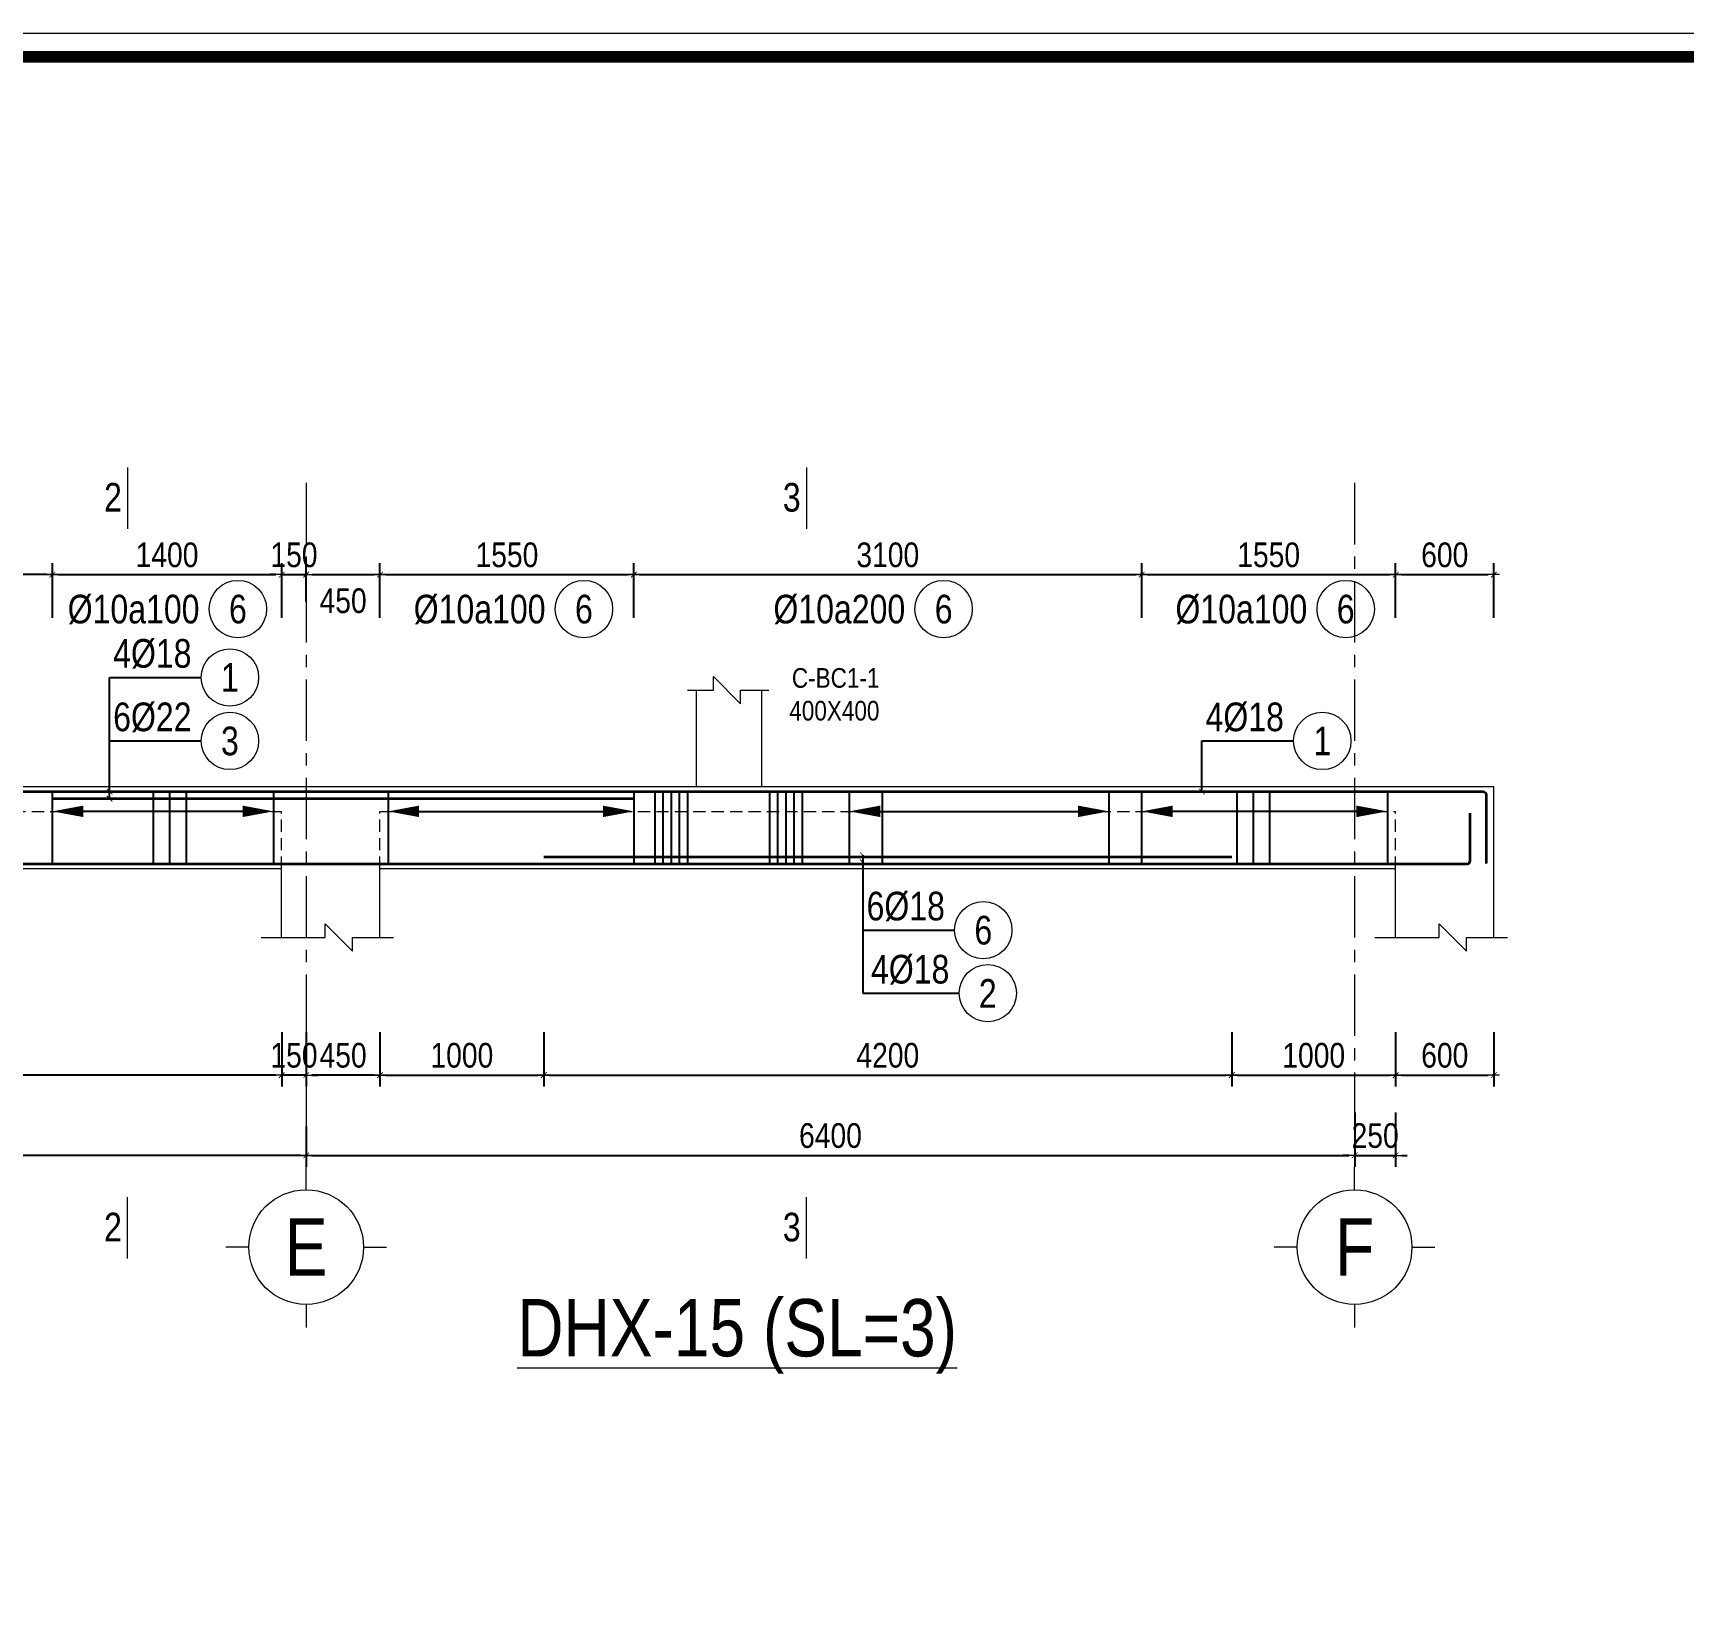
# Model space of a CAD drawing. Header units: millimetres. Extents: x 397144 to 10081729, y 99180 to 1327802.
# Drawn here: x 5035590 to 5045668, y 711888 to 721490 of the extents above; entities that cross this region are included whole.
import ezdxf
from ezdxf.enums import TextEntityAlignment as Align

# ---------------------------------------------------------------- set-up
doc = ezdxf.new("R2010")
doc.units = ezdxf.units.MM
doc.header["$PDSIZE"] = -10
doc.linetypes.add('CENTER', pattern=[2, 1.25, -0.25, 0.25, -0.25])
doc.linetypes.add('HIDDEN', pattern=[0.375, 0.25, -0.125])
doc.layers.get('0').update_dxf_attribs({"linetype": 'CONTINUOUS'})
doc.layers.get('Defpoints').update_dxf_attribs({"color": 12, "linetype": 'CONTINUOUS'})
doc.layers.add('CHUTO', color=7, linetype='CONTINUOUS')
for name, color, linetype, lineweight in [('kata_dim', 8, 'CONTINUOUS', 13), ('kata_grid', 8, 'CENTER', 13), ('kata_net khuat', 9, 'HIDDEN', 5), ('kata_net manh', 8, 'CONTINUOUS', 5), ('kata_net thay', 4, 'CONTINUOUS', 20), ('kata_text', 7, 'CONTINUOUS', 20), ('kata_thep chu', 1, 'CONTINUOUS', 35), ('kata_thep dai', 220, 'CONTINUOUS', 25)]:
    doc.layers.add(name, color=color, linetype=linetype, lineweight=lineweight)
doc.styles.add('kata_text', font='arial.ttf', dxfattribs={"width": 0.8})
doc.styles.add('Star-HelCon', font='VHELVCN_0.TTF')
doc.styles.add('TTP-HelCon', font='VHELVCN_0.TTF')
doc.dimstyles.new('kata_dim_70', dxfattribs={"dimscale": 70, "dimtxt": 2.15, "dimasz": 0.5, "dimexe": 1, "dimexo": 2, "dimtad": 1, "dimdec": 0, "dimrnd": 5, "dimzin": 0, "dimdsep": 46, "dimtxsty": 'Star-HelCon', "dimblk": 'kata_block_ArchTick', "dimcen": 0.09, "dimdle": 1.2, "dimclrd": 8, "dimclre": 8, "dimclrt": 3, "dimadec": 0, "dimazin": 0, "dimtfac": 1, "dimtdec": 0, "dimtix": 1, "dimtmove": 2, "dimatfit": 3, "dimfxl": 3.75, "dimfxlon": 1, "dimtolj": 1, "dimtzin": 0, "dimarcsym": 0})
doc.dimstyles.new('kata_rai_thep', dxfattribs={"dimtxt": 2, "dimasz": 1, "dimexe": 0, "dimexo": 0, "dimtad": 1, "dimdec": 0, "dimzin": 12, "dimdsep": 46, "dimtxsty": 'kata_text', "dimblk": 'kata_block_RUNTIC', "dimcen": 0, "dimse1": 1, "dimse2": 1, "dimclrd": 6, "dimclre": 6, "dimclrt": 7, "dimadec": 0, "dimazin": 3, "dimtfac": 1, "dimtdec": 0, "dimtmove": 2, "dimatfit": 3, "dimldrblk": 'kata_block_LEADERTIC', "dimfxl": 1, "dimtolj": 1, "dimtzin": 0, "dimlwd": -1, "dimlwe": -1, "dimarcsym": 0})

# ---------------------------------------------------------------- blocks, each defined once
blk = doc.blocks.new('kata_block_TD')
at = {"color": 6, "linetype": 'ByBlock', "lineweight": -2, "style": 'kata_text', "width": 0.8}
blk.add_attdef('SECTDET2', text='', height=5, dxfattribs=at).set_placement((0, 7.97), align=Align.CENTER)
at = {"color": 0, "linetype": 'ByBlock', "lineweight": -2, "style": 'kata_text', "width": 0.8}
blk.add_attdef('SECTDET1', text='', height=5, dxfattribs=at).set_placement((0, 1.47), align=Align.CENTER)
at = {"color": 3, "lineweight": 25, "style": 'kata_text', "width": 0.8}
blk.add_attdef('SSCALE', text='', height=2.5, dxfattribs=at).set_placement((0, -4), align=Align.CENTER)
blk = doc.blocks.new('kata_block_GRID')
for p, q in [((0, 5), (0, 7)), ((-5, 0), (-7, 0)), ((5, 0), (7, 0)), ((0, -5), (0, -7))]:
    blk.add_line(p, q)
blk.add_circle((0, 0), 5)
at = {"color": 7, "style": 'kata_text', "width": 0.8}
blk.add_attdef('GRID', text='', height=5, dxfattribs=at).set_placement((0, 0), align=Align.MIDDLE)
blk = doc.blocks.new('kata_block_ArchTick')
at = {"color": 8}
blk.add_line((1, 0), (-1, 0), dxfattribs=at)
at = {"color": 8, "const_width": 0.15}
blk.add_lwpolyline([(-0.5, -0.5), (0.5, 0.5)], dxfattribs=at)
blk = doc.blocks.new('*D261')
at = {"layer": 'Defpoints', "color": 0, "transparency": 16777216}
for p in [(5043658, 716389), (5037258, 714955), (5043658, 714639)]:
    blk.add_point(p, dxfattribs=at)
at = {"layer": 'kata_dim', "color": 8, "lineweight": -2, "transparency": 16777216}
for p, q in [((5043658, 714901), (5043658, 714569)), ((5037258, 714815), (5037258, 714569)), ((5037293, 714639), (5043623, 714639))]:
    blk.add_line(p, q, dxfattribs=at)
at = {"layer": 'kata_dim', "color": 8, "lineweight": -2, "transparency": 16777216, "xscale": 35, "yscale": 35, "zscale": 35, "rotation": 180}
blk.add_blockref('kata_block_ArchTick', (5037258, 714639), dxfattribs=at)
at = {"layer": 'kata_dim', "color": 8, "lineweight": -2, "transparency": 16777216, "xscale": 35, "yscale": 35, "zscale": 35}
blk.add_blockref('kata_block_ArchTick', (5043658, 714639), dxfattribs=at)
at = {"layer": 'kata_dim', "color": 3, "transparency": 16777216, "insert": (5040458, 714759), "char_height": 150.5, "attachment_point": 5, "style": 'Star-HelCon'}
blk.add_mtext('\\A1;6400', dxfattribs=at)
blk = doc.blocks.new('*D262')
at = {"layer": 'Defpoints', "color": 0, "ltscale": 0.8, "transparency": 16777216}
for p in [(5031453, 715969), (5037258, 714955), (5031453, 714639)]:
    blk.add_point(p, dxfattribs=at)
at = {"layer": 'kata_dim', "color": 8, "lineweight": -2, "ltscale": 0.8, "transparency": 16777216}
for p, q in [((5031453, 714901), (5031453, 714569)), ((5037258, 714815), (5037258, 714569)), ((5037223, 714639), (5031488, 714639))]:
    blk.add_line(p, q, dxfattribs=at)
at = {"layer": 'kata_dim', "color": 8, "lineweight": -2, "ltscale": 0.8, "transparency": 16777216, "xscale": 35, "yscale": 35, "zscale": 35, "rotation": 180}
blk.add_blockref('kata_block_ArchTick', (5031453, 714639), dxfattribs=at)
at = {"layer": 'kata_dim', "color": 8, "lineweight": -2, "ltscale": 0.8, "transparency": 16777216, "xscale": 35, "yscale": 35, "zscale": 35}
blk.add_blockref('kata_block_ArchTick', (5037258, 714639), dxfattribs=at)
at = {"layer": 'kata_dim', "color": 3, "ltscale": 0.8, "transparency": 16777216, "insert": (5034355, 714759), "char_height": 150.5, "attachment_point": 5, "style": 'Star-HelCon'}
blk.add_mtext('\\A1;5805', dxfattribs=at)
blk = doc.blocks.new('*D263')
at = {"layer": 'Defpoints', "color": 0, "transparency": 16777216}
for p in [(5043908, 715969), (5042908, 715707), (5043908, 715129)]:
    blk.add_point(p, dxfattribs=at)
at = {"layer": 'kata_dim', "color": 8, "lineweight": -2, "transparency": 16777216}
for p, q in [((5042908, 715391), (5042908, 715059)), ((5043908, 715391), (5043908, 715059)), ((5042943, 715129), (5043873, 715129))]:
    blk.add_line(p, q, dxfattribs=at)
at = {"layer": 'kata_dim', "color": 8, "lineweight": -2, "transparency": 16777216, "xscale": 35, "yscale": 35, "zscale": 35, "rotation": 180}
blk.add_blockref('kata_block_ArchTick', (5042908, 715129), dxfattribs=at)
at = {"layer": 'kata_dim', "color": 8, "lineweight": -2, "transparency": 16777216, "xscale": 35, "yscale": 35, "zscale": 35}
blk.add_blockref('kata_block_ArchTick', (5043908, 715129), dxfattribs=at)
at = {"layer": 'kata_dim', "color": 3, "transparency": 16777216, "insert": (5043408, 715249), "char_height": 150.5, "attachment_point": 5, "style": 'Star-HelCon'}
blk.add_mtext('\\A1;1000', dxfattribs=at)
blk = doc.blocks.new('*D265')
at = {"layer": 'Defpoints', "color": 0, "transparency": 16777216}
for p in [(5037108, 718184), (5037108, 716889), (5035708, 716389)]:
    blk.add_point(p, dxfattribs=at)
at = {"layer": 'kata_dim', "color": 8, "lineweight": -2, "transparency": 16777216}
for p, q in [((5035708, 717921), (5035708, 718254)), ((5035743, 718184), (5037073, 718184)), ((5037108, 717921), (5037108, 718254))]:
    blk.add_line(p, q, dxfattribs=at)
at = {"layer": 'kata_dim', "color": 8, "lineweight": -2, "transparency": 16777216, "xscale": 35, "yscale": 35, "zscale": 35, "rotation": 180}
blk.add_blockref('kata_block_ArchTick', (5035708, 718184), dxfattribs=at)
at = {"layer": 'kata_dim', "color": 8, "lineweight": -2, "transparency": 16777216, "xscale": 35, "yscale": 35, "zscale": 35}
blk.add_blockref('kata_block_ArchTick', (5037108, 718184), dxfattribs=at)
at = {"layer": 'kata_dim', "color": 3, "transparency": 16777216, "insert": (5036408, 718304), "char_height": 150.5, "attachment_point": 5, "style": 'Star-HelCon'}
blk.add_mtext('\\A1;1400', dxfattribs=at)
blk = doc.blocks.new('*U14')
blk.add_circle((2.5, 0), 2.5)
at = {"layer": 'kata_text', "color": 3, "style": 'kata_text', "width": 0.8}
blk.add_attdef('DKKC2', text='', height=2.5, dxfattribs=at).set_placement((-0.85, -1.25), align=Align.RIGHT)
at = {"layer": 'kata_text', "color": 7, "style": 'kata_text', "width": 0.8}
blk.add_attdef('SH3', text='', height=2.5, dxfattribs=at).set_placement((2.5, 0), align=Align.MIDDLE)
blk = doc.blocks.new('*D266')
at = {"layer": 'Defpoints', "color": 0, "ltscale": 0.8, "transparency": 16777216}
for p in [(5037258, 718184), (5037258, 717880), (5037108, 716889)]:
    blk.add_point(p, dxfattribs=at)
at = {"layer": 'kata_dim', "color": 8, "lineweight": -2, "ltscale": 0.8, "transparency": 16777216}
for p, q in [((5037073, 718184), (5037038, 718184)), ((5037108, 717921), (5037108, 718254)), ((5037108, 718184), (5037258, 718184)), ((5037258, 718020), (5037258, 718254)), ((5037293, 718184), (5037328, 718184))]:
    blk.add_line(p, q, dxfattribs=at)
at = {"layer": 'kata_dim', "color": 8, "lineweight": -2, "ltscale": 0.8, "transparency": 16777216, "xscale": 35, "yscale": 35, "zscale": 35}
blk.add_blockref('kata_block_ArchTick', (5037108, 718184), dxfattribs=at)
at = {"layer": 'kata_dim', "color": 8, "lineweight": -2, "ltscale": 0.8, "transparency": 16777216, "xscale": 35, "yscale": 35, "zscale": 35, "rotation": 180}
blk.add_blockref('kata_block_ArchTick', (5037258, 718184), dxfattribs=at)
at = {"layer": 'kata_dim', "color": 3, "ltscale": 0.8, "transparency": 16777216, "insert": (5037183, 718304), "char_height": 150.5, "attachment_point": 5, "style": 'Star-HelCon'}
blk.add_mtext('\\A1;150', dxfattribs=at)
blk = doc.blocks.new('*D267')
at = {"layer": 'Defpoints', "color": 0, "ltscale": 0.8, "transparency": 16777216}
for p in [(5037708, 718184), (5037258, 717880), (5037708, 716389)]:
    blk.add_point(p, dxfattribs=at)
at = {"layer": 'kata_dim', "color": 8, "lineweight": -2, "ltscale": 0.8, "transparency": 16777216}
for p, q in [((5037258, 718020), (5037258, 718254)), ((5037293, 718184), (5037673, 718184)), ((5037708, 717921), (5037708, 718254))]:
    blk.add_line(p, q, dxfattribs=at)
at = {"layer": 'kata_dim', "color": 8, "lineweight": -2, "ltscale": 0.8, "transparency": 16777216, "xscale": 35, "yscale": 35, "zscale": 35, "rotation": 180}
blk.add_blockref('kata_block_ArchTick', (5037258, 718184), dxfattribs=at)
at = {"layer": 'kata_dim', "color": 8, "lineweight": -2, "ltscale": 0.8, "transparency": 16777216, "xscale": 35, "yscale": 35, "zscale": 35}
blk.add_blockref('kata_block_ArchTick', (5037708, 718184), dxfattribs=at)
at = {"layer": 'kata_dim', "color": 3, "ltscale": 0.8, "transparency": 16777216, "insert": (5037483, 718024), "char_height": 150.5, "attachment_point": 5, "style": 'Star-HelCon'}
blk.add_mtext('\\A1;450', dxfattribs=at)
blk = doc.blocks.new('*D268')
at = {"layer": 'Defpoints', "color": 0, "ltscale": 0.8, "transparency": 16777216}
for p in [(5044508, 718184), (5044508, 716889), (5043908, 716389)]:
    blk.add_point(p, dxfattribs=at)
at = {"layer": 'kata_dim', "color": 8, "lineweight": -2, "ltscale": 0.8, "transparency": 16777216}
for p, q in [((5043908, 717921), (5043908, 718254)), ((5043943, 718184), (5044473, 718184)), ((5044508, 717921), (5044508, 718254))]:
    blk.add_line(p, q, dxfattribs=at)
at = {"layer": 'kata_dim', "color": 8, "lineweight": -2, "ltscale": 0.8, "transparency": 16777216, "xscale": 35, "yscale": 35, "zscale": 35, "rotation": 180}
blk.add_blockref('kata_block_ArchTick', (5043908, 718184), dxfattribs=at)
at = {"layer": 'kata_dim', "color": 8, "lineweight": -2, "ltscale": 0.8, "transparency": 16777216, "xscale": 35, "yscale": 35, "zscale": 35}
blk.add_blockref('kata_block_ArchTick', (5044508, 718184), dxfattribs=at)
at = {"layer": 'kata_dim', "color": 3, "ltscale": 0.8, "transparency": 16777216, "insert": (5044208, 718304), "char_height": 150.5, "attachment_point": 5, "style": 'Star-HelCon'}
blk.add_mtext('\\A1;600', dxfattribs=at)
blk = doc.blocks.new('*D269')
at = {"layer": 'Defpoints', "color": 0, "transparency": 16777216}
for p in [(5039258, 718184), (5039258, 716889), (5037708, 716389)]:
    blk.add_point(p, dxfattribs=at)
at = {"layer": 'kata_dim', "color": 8, "lineweight": -2, "transparency": 16777216}
for p, q in [((5037708, 717921), (5037708, 718254)), ((5037743, 718184), (5039223, 718184)), ((5039258, 717921), (5039258, 718254))]:
    blk.add_line(p, q, dxfattribs=at)
at = {"layer": 'kata_dim', "color": 8, "lineweight": -2, "transparency": 16777216, "xscale": 35, "yscale": 35, "zscale": 35, "rotation": 180}
blk.add_blockref('kata_block_ArchTick', (5037708, 718184), dxfattribs=at)
at = {"layer": 'kata_dim', "color": 8, "lineweight": -2, "transparency": 16777216, "xscale": 35, "yscale": 35, "zscale": 35}
blk.add_blockref('kata_block_ArchTick', (5039258, 718184), dxfattribs=at)
at = {"layer": 'kata_dim', "color": 3, "transparency": 16777216, "insert": (5038483, 718304), "char_height": 150.5, "attachment_point": 5, "style": 'Star-HelCon'}
blk.add_mtext('\\A1;1550', dxfattribs=at)
blk = doc.blocks.new('*D270')
at = {"layer": 'Defpoints', "color": 0, "ltscale": 0.8, "transparency": 16777216}
for p in [(5042358, 718184), (5042358, 717921), (5039258, 716889)]:
    blk.add_point(p, dxfattribs=at)
at = {"layer": 'kata_dim', "color": 8, "lineweight": -2, "ltscale": 0.8, "transparency": 16777216}
for p, q in [((5039258, 717921), (5039258, 718254)), ((5039293, 718184), (5042323, 718184)), ((5042358, 718061), (5042358, 718254))]:
    blk.add_line(p, q, dxfattribs=at)
at = {"layer": 'kata_dim', "color": 8, "lineweight": -2, "ltscale": 0.8, "transparency": 16777216, "xscale": 35, "yscale": 35, "zscale": 35, "rotation": 180}
blk.add_blockref('kata_block_ArchTick', (5039258, 718184), dxfattribs=at)
at = {"layer": 'kata_dim', "color": 8, "lineweight": -2, "ltscale": 0.8, "transparency": 16777216, "xscale": 35, "yscale": 35, "zscale": 35}
blk.add_blockref('kata_block_ArchTick', (5042358, 718184), dxfattribs=at)
at = {"layer": 'kata_dim', "color": 3, "ltscale": 0.8, "transparency": 16777216, "insert": (5040808, 718304), "char_height": 150.5, "attachment_point": 5, "style": 'Star-HelCon'}
blk.add_mtext('\\A1;3100', dxfattribs=at)
blk = doc.blocks.new('*D271')
at = {"layer": 'Defpoints', "color": 0, "transparency": 16777216}
for p in [(5043908, 718184), (5043908, 716889), (5042358, 716389)]:
    blk.add_point(p, dxfattribs=at)
at = {"layer": 'kata_dim', "color": 8, "lineweight": -2, "transparency": 16777216}
for p, q in [((5042358, 717921), (5042358, 718254)), ((5042393, 718184), (5043873, 718184)), ((5043908, 717921), (5043908, 718254))]:
    blk.add_line(p, q, dxfattribs=at)
at = {"layer": 'kata_dim', "color": 8, "lineweight": -2, "transparency": 16777216, "xscale": 35, "yscale": 35, "zscale": 35, "rotation": 180}
blk.add_blockref('kata_block_ArchTick', (5042358, 718184), dxfattribs=at)
at = {"layer": 'kata_dim', "color": 8, "lineweight": -2, "transparency": 16777216, "xscale": 35, "yscale": 35, "zscale": 35}
blk.add_blockref('kata_block_ArchTick', (5043908, 718184), dxfattribs=at)
at = {"layer": 'kata_dim', "color": 3, "transparency": 16777216, "insert": (5043133, 718304), "char_height": 150.5, "attachment_point": 5, "style": 'Star-HelCon'}
blk.add_mtext('\\A1;1550', dxfattribs=at)
blk = doc.blocks.new('kata_block_RUNTIC')
at = {"layer": 'kata_dim', "color": 6}
blk.add_line((0, 0.75), (0, -0.75), dxfattribs=at)
blk.add_lwpolyline([(0, 0, 0, 1, 0), (-2.7, 0, 1, 1, 0)], format="xyseb", dxfattribs=at)
blk = doc.blocks.new('*D274')
at = {"layer": 'Defpoints', "color": 6, "transparency": 16777216}
blk.add_line((5036988, 716739), (5035778, 716739), dxfattribs=at)
at = {"layer": 'Defpoints', "color": 0, "transparency": 16777216}
for p in [(5035708, 716739), (5035708, 716739), (5037058, 716739)]:
    blk.add_point(p, dxfattribs=at)
at = {"layer": 'Defpoints', "color": 6, "transparency": 16777216, "xscale": 70, "yscale": 70, "zscale": 70, "rotation": 180}
blk.add_blockref('kata_block_RUNTIC', (5035708, 716739), dxfattribs=at)
at = {"layer": 'Defpoints', "color": 6, "transparency": 16777216, "xscale": 70, "yscale": 70, "zscale": 70}
blk.add_blockref('kata_block_RUNTIC', (5037058, 716739), dxfattribs=at)
blk = doc.blocks.new('kata_block_LEADERTIC')
at = {"layer": 'kata_dim', "color": 6}
blk.add_lwpolyline([(0, 0, 0, 1, 0), (-2.7, 0, 1, 1, 0)], format="xyseb", dxfattribs=at)
blk = doc.blocks.new('*D275')
at = {"layer": 'Defpoints', "color": 6, "transparency": 16777216}
blk.add_line((5037828, 716739), (5039188, 716739), dxfattribs=at)
at = {"layer": 'Defpoints', "color": 0, "transparency": 16777216}
for p in [(5037758, 716739), (5039258, 716739), (5039258, 716739)]:
    blk.add_point(p, dxfattribs=at)
at = {"layer": 'Defpoints', "color": 6, "transparency": 16777216, "xscale": 70, "yscale": 70, "zscale": 70, "rotation": 180}
blk.add_blockref('kata_block_RUNTIC', (5037758, 716739), dxfattribs=at)
at = {"layer": 'Defpoints', "color": 6, "transparency": 16777216, "xscale": 70, "yscale": 70, "zscale": 70}
blk.add_blockref('kata_block_RUNTIC', (5039258, 716739), dxfattribs=at)
blk = doc.blocks.new('*D276')
at = {"layer": 'Defpoints', "color": 6, "transparency": 16777216}
blk.add_line((5040643, 716739), (5042088, 716739), dxfattribs=at)
at = {"layer": 'Defpoints', "color": 0, "transparency": 16777216}
for p in [(5040573, 716739), (5042158, 716739), (5042158, 716739)]:
    blk.add_point(p, dxfattribs=at)
at = {"layer": 'Defpoints', "color": 6, "transparency": 16777216, "xscale": 70, "yscale": 70, "zscale": 70, "rotation": 180}
blk.add_blockref('kata_block_RUNTIC', (5040573, 716739), dxfattribs=at)
at = {"layer": 'Defpoints', "color": 6, "transparency": 16777216, "xscale": 70, "yscale": 70, "zscale": 70}
blk.add_blockref('kata_block_RUNTIC', (5042158, 716739), dxfattribs=at)
blk = doc.blocks.new('*D277')
at = {"layer": 'Defpoints', "color": 6, "transparency": 16777216}
blk.add_line((5043788, 716739), (5042428, 716739), dxfattribs=at)
at = {"layer": 'Defpoints', "color": 0, "transparency": 16777216}
for p in [(5042358, 716739), (5042358, 716739), (5043858, 716739)]:
    blk.add_point(p, dxfattribs=at)
at = {"layer": 'Defpoints', "color": 6, "transparency": 16777216, "xscale": 70, "yscale": 70, "zscale": 70, "rotation": 180}
blk.add_blockref('kata_block_RUNTIC', (5042358, 716739), dxfattribs=at)
at = {"layer": 'Defpoints', "color": 6, "transparency": 16777216, "xscale": 70, "yscale": 70, "zscale": 70}
blk.add_blockref('kata_block_RUNTIC', (5043858, 716739), dxfattribs=at)
blk = doc.blocks.new('*U11')
blk.add_circle((2.5, 0), 2.5)
at = {"layer": 'kata_text', "color": 3, "style": 'kata_text', "width": 0.8}
blk.add_attdef('DK2', text='', height=2.5, dxfattribs=at).set_placement((-0.85, 0.85), align=Align.RIGHT)
at = {"layer": 'kata_text', "color": 7, "style": 'kata_text', "width": 0.8}
blk.add_attdef('SH3', text='', height=2.5, dxfattribs=at).set_placement((2.5, 0), align=Align.MIDDLE)
blk = doc.blocks.new('*U20')
blk.add_circle((2.5, 0), 2.5)
at = {"layer": 'kata_text', "color": 3, "style": 'kata_text', "width": 0.8}
for tag, p in [('DK2', (-0.85, 0.85)), ('KC2', (-0.85, -2.97))]:
    blk.add_attdef(tag, text='', height=2.5, dxfattribs=at).set_placement(p, align=Align.RIGHT)
at = {"layer": 'kata_text', "color": 7, "style": 'kata_text', "width": 0.8}
blk.add_attdef('SH3', text='', height=2.5, dxfattribs=at).set_placement((2.5, 0), align=Align.MIDDLE)
blk = doc.blocks.new('*D278')
at = {"layer": 'Defpoints', "color": 0, "ltscale": 0.8, "transparency": 16777216}
for p in [(5043658, 716389), (5043908, 715969), (5043908, 714639)]:
    blk.add_point(p, dxfattribs=at)
at = {"layer": 'kata_dim', "color": 8, "lineweight": -2, "ltscale": 0.8, "transparency": 16777216}
for p, q in [((5043658, 714901), (5043658, 714569)), ((5043908, 714901), (5043908, 714569)), ((5043623, 714639), (5043588, 714639)), ((5043658, 714639), (5043908, 714639)), ((5043943, 714639), (5043978, 714639))]:
    blk.add_line(p, q, dxfattribs=at)
at = {"layer": 'kata_dim', "color": 8, "lineweight": -2, "ltscale": 0.8, "transparency": 16777216, "xscale": 35, "yscale": 35, "zscale": 35}
blk.add_blockref('kata_block_ArchTick', (5043658, 714639), dxfattribs=at)
at = {"layer": 'kata_dim', "color": 8, "lineweight": -2, "ltscale": 0.8, "transparency": 16777216, "xscale": 35, "yscale": 35, "zscale": 35, "rotation": 180}
blk.add_blockref('kata_block_ArchTick', (5043908, 714639), dxfattribs=at)
at = {"layer": 'kata_dim', "color": 3, "ltscale": 0.8, "transparency": 16777216, "insert": (5043783, 714759), "char_height": 150.5, "attachment_point": 5, "style": 'Star-HelCon'}
blk.add_mtext('\\A1;250', dxfattribs=at)
blk = doc.blocks.new('*D279')
at = {"layer": 'Defpoints', "color": 0, "ltscale": 0.8, "transparency": 16777216}
for p in [(5043908, 715969), (5044508, 715969), (5044508, 715129)]:
    blk.add_point(p, dxfattribs=at)
at = {"layer": 'kata_dim', "color": 8, "lineweight": -2, "ltscale": 0.8, "transparency": 16777216}
for p, q in [((5043908, 715391), (5043908, 715059)), ((5044508, 715391), (5044508, 715059)), ((5043943, 715129), (5044473, 715129))]:
    blk.add_line(p, q, dxfattribs=at)
at = {"layer": 'kata_dim', "color": 8, "lineweight": -2, "ltscale": 0.8, "transparency": 16777216, "xscale": 35, "yscale": 35, "zscale": 35, "rotation": 180}
blk.add_blockref('kata_block_ArchTick', (5043908, 715129), dxfattribs=at)
at = {"layer": 'kata_dim', "color": 8, "lineweight": -2, "ltscale": 0.8, "transparency": 16777216, "xscale": 35, "yscale": 35, "zscale": 35}
blk.add_blockref('kata_block_ArchTick', (5044508, 715129), dxfattribs=at)
at = {"layer": 'kata_dim', "color": 3, "ltscale": 0.8, "transparency": 16777216, "insert": (5044208, 715249), "char_height": 150.5, "attachment_point": 5, "style": 'Star-HelCon'}
blk.add_mtext('\\A1;600', dxfattribs=at)
blk = doc.blocks.new('*D280')
at = {"layer": 'Defpoints', "color": 0, "transparency": 16777216}
for p in [(5038708, 715969), (5037708, 715707), (5038708, 715129)]:
    blk.add_point(p, dxfattribs=at)
at = {"layer": 'kata_dim', "color": 8, "lineweight": -2, "transparency": 16777216}
for p, q in [((5037708, 715391), (5037708, 715059)), ((5038708, 715391), (5038708, 715059)), ((5037743, 715129), (5038673, 715129))]:
    blk.add_line(p, q, dxfattribs=at)
at = {"layer": 'kata_dim', "color": 8, "lineweight": -2, "transparency": 16777216, "xscale": 35, "yscale": 35, "zscale": 35, "rotation": 180}
blk.add_blockref('kata_block_ArchTick', (5037708, 715129), dxfattribs=at)
at = {"layer": 'kata_dim', "color": 8, "lineweight": -2, "transparency": 16777216, "xscale": 35, "yscale": 35, "zscale": 35}
blk.add_blockref('kata_block_ArchTick', (5038708, 715129), dxfattribs=at)
at = {"layer": 'kata_dim', "color": 3, "transparency": 16777216, "insert": (5038208, 715249), "char_height": 150.5, "attachment_point": 5, "style": 'Star-HelCon'}
blk.add_mtext('\\A1;1000', dxfattribs=at)
blk = doc.blocks.new('*D281')
at = {"layer": 'Defpoints', "color": 0, "ltscale": 0.8, "transparency": 16777216}
for p in [(5038708, 715969), (5042908, 715391), (5042908, 715129)]:
    blk.add_point(p, dxfattribs=at)
at = {"layer": 'kata_dim', "color": 8, "lineweight": -2, "ltscale": 0.8, "transparency": 16777216}
for p, q in [((5038708, 715391), (5038708, 715059)), ((5042908, 715251), (5042908, 715059)), ((5038743, 715129), (5042873, 715129))]:
    blk.add_line(p, q, dxfattribs=at)
at = {"layer": 'kata_dim', "color": 8, "lineweight": -2, "ltscale": 0.8, "transparency": 16777216, "xscale": 35, "yscale": 35, "zscale": 35, "rotation": 180}
blk.add_blockref('kata_block_ArchTick', (5038708, 715129), dxfattribs=at)
at = {"layer": 'kata_dim', "color": 8, "lineweight": -2, "ltscale": 0.8, "transparency": 16777216, "xscale": 35, "yscale": 35, "zscale": 35}
blk.add_blockref('kata_block_ArchTick', (5042908, 715129), dxfattribs=at)
at = {"layer": 'kata_dim', "color": 3, "ltscale": 0.8, "transparency": 16777216, "insert": (5040808, 715249), "char_height": 150.5, "attachment_point": 5, "style": 'Star-HelCon'}
blk.add_mtext('\\A1;4200', dxfattribs=at)
blk = doc.blocks.new('*D282')
at = {"layer": 'Defpoints', "color": 0, "ltscale": 0.8, "transparency": 16777216}
for p in [(5037258, 715848), (5037708, 715707), (5037258, 715129)]:
    blk.add_point(p, dxfattribs=at)
at = {"layer": 'kata_dim', "color": 8, "lineweight": -2, "ltscale": 0.8, "transparency": 16777216}
for p, q in [((5037258, 715391), (5037258, 715059)), ((5037708, 715391), (5037708, 715059)), ((5037673, 715129), (5037293, 715129))]:
    blk.add_line(p, q, dxfattribs=at)
at = {"layer": 'kata_dim', "color": 8, "lineweight": -2, "ltscale": 0.8, "transparency": 16777216, "xscale": 35, "yscale": 35, "zscale": 35, "rotation": 180}
blk.add_blockref('kata_block_ArchTick', (5037258, 715129), dxfattribs=at)
at = {"layer": 'kata_dim', "color": 8, "lineweight": -2, "ltscale": 0.8, "transparency": 16777216, "xscale": 35, "yscale": 35, "zscale": 35}
blk.add_blockref('kata_block_ArchTick', (5037708, 715129), dxfattribs=at)
at = {"layer": 'kata_dim', "color": 3, "ltscale": 0.8, "transparency": 16777216, "insert": (5037483, 715249), "char_height": 150.5, "attachment_point": 5, "style": 'Star-HelCon'}
blk.add_mtext('\\A1;450', dxfattribs=at)
blk = doc.blocks.new('*D283')
at = {"layer": 'Defpoints', "color": 0, "ltscale": 0.8, "transparency": 16777216}
for p in [(5037108, 715969), (5037258, 715848), (5037108, 715129)]:
    blk.add_point(p, dxfattribs=at)
at = {"layer": 'kata_dim', "color": 8, "lineweight": -2, "ltscale": 0.8, "transparency": 16777216}
for p, q in [((5037108, 715391), (5037108, 715059)), ((5037258, 715391), (5037258, 715059)), ((5037073, 715129), (5037038, 715129)), ((5037258, 715129), (5037108, 715129)), ((5037293, 715129), (5037328, 715129))]:
    blk.add_line(p, q, dxfattribs=at)
at = {"layer": 'kata_dim', "color": 8, "lineweight": -2, "ltscale": 0.8, "transparency": 16777216, "xscale": 35, "yscale": 35, "zscale": 35}
blk.add_blockref('kata_block_ArchTick', (5037108, 715129), dxfattribs=at)
at = {"layer": 'kata_dim', "color": 8, "lineweight": -2, "ltscale": 0.8, "transparency": 16777216, "xscale": 35, "yscale": 35, "zscale": 35, "rotation": 180}
blk.add_blockref('kata_block_ArchTick', (5037258, 715129), dxfattribs=at)
at = {"layer": 'kata_dim', "color": 3, "ltscale": 0.8, "transparency": 16777216, "insert": (5037183, 715249), "char_height": 150.5, "attachment_point": 5, "style": 'Star-HelCon'}
blk.add_mtext('\\A1;150', dxfattribs=at)
blk = doc.blocks.new('*D284')
at = {"layer": 'Defpoints', "color": 0, "ltscale": 0.8, "transparency": 16777216}
for p in [(5031758, 715969), (5037108, 715969), (5031758, 715129)]:
    blk.add_point(p, dxfattribs=at)
at = {"layer": 'kata_dim', "color": 8, "lineweight": -2, "ltscale": 0.8, "transparency": 16777216}
for p, q in [((5031758, 715391), (5031758, 715059)), ((5037108, 715391), (5037108, 715059)), ((5037073, 715129), (5031793, 715129))]:
    blk.add_line(p, q, dxfattribs=at)
at = {"layer": 'kata_dim', "color": 8, "lineweight": -2, "ltscale": 0.8, "transparency": 16777216, "xscale": 35, "yscale": 35, "zscale": 35, "rotation": 180}
blk.add_blockref('kata_block_ArchTick', (5031758, 715129), dxfattribs=at)
at = {"layer": 'kata_dim', "color": 8, "lineweight": -2, "ltscale": 0.8, "transparency": 16777216, "xscale": 35, "yscale": 35, "zscale": 35}
blk.add_blockref('kata_block_ArchTick', (5037108, 715129), dxfattribs=at)
at = {"layer": 'kata_dim', "color": 3, "ltscale": 0.8, "transparency": 16777216, "insert": (5034433, 715249), "char_height": 150.5, "attachment_point": 5, "style": 'Star-HelCon'}
blk.add_mtext('\\A1;5350', dxfattribs=at)
blk = doc.blocks.new('*D286')
at = {"layer": 'Defpoints', "color": 0, "ltscale": 0.8, "transparency": 16777216}
for p in [(5033158, 718184), (5033158, 716842), (5035708, 716389)]:
    blk.add_point(p, dxfattribs=at)
at = {"layer": 'kata_dim', "color": 8, "lineweight": -2, "ltscale": 0.8, "transparency": 16777216}
for p, q in [((5033158, 717921), (5033158, 718254)), ((5035673, 718184), (5033193, 718184)), ((5035708, 717921), (5035708, 718254))]:
    blk.add_line(p, q, dxfattribs=at)
at = {"layer": 'kata_dim', "color": 8, "lineweight": -2, "ltscale": 0.8, "transparency": 16777216, "xscale": 35, "yscale": 35, "zscale": 35, "rotation": 180}
blk.add_blockref('kata_block_ArchTick', (5033158, 718184), dxfattribs=at)
at = {"layer": 'kata_dim', "color": 8, "lineweight": -2, "ltscale": 0.8, "transparency": 16777216, "xscale": 35, "yscale": 35, "zscale": 35}
blk.add_blockref('kata_block_ArchTick', (5035708, 718184), dxfattribs=at)
at = {"layer": 'kata_dim', "color": 3, "ltscale": 0.8, "transparency": 16777216, "insert": (5034433, 718304), "char_height": 150.5, "attachment_point": 5, "style": 'Star-HelCon'}
blk.add_mtext('\\A1;2550', dxfattribs=at)
blk = doc.blocks.new('kata_block_SECBAL')
at = {"color": 0, "linetype": 'ByBlock', "lineweight": -2}
blk.add_line((0, 4.36), (0, -1), dxfattribs=at)
at = {"color": 0, "linetype": 'ByBlock', "lineweight": -2, "style": 'kata_text', "width": 0.8}
blk.add_attdef('DETAIL', text='', height=2.5, dxfattribs=at).set_placement((-0.5, 1.75), align=Align.MIDDLE_RIGHT)
blk = doc.blocks.new('*U15')
at = {"color": 0, "linetype": 'ByBlock', "lineweight": -2}
blk.add_line((0, -1), (0, 4.36), dxfattribs=at)
at = {"color": 0, "linetype": 'ByBlock', "lineweight": -2, "style": 'kata_text', "width": 0.8}
blk.add_attdef('DETAIL', text='', height=2.5, dxfattribs=at).set_placement((-0.5, 1.75), align=Align.MIDDLE_RIGHT)
blk = doc.blocks.new('CHG_XX_Khung ten')
blk.add_lwpolyline([(15, 579), (826, 579), (826, 15), (15, 15)], close=True)
at = {"color": 4, "linetype": 'Continuous', "const_width": 1}
blk.add_lwpolyline([(17, 577), (824, 577), (824, 17), (17, 17)], close=True, dxfattribs=at)

msp = doc.modelspace()

# ---------------------------------------------------------------- linework, layer by layer
at = {"layer": 'kata_dim'}
for points in [[(5039585.64454, 717478.11909), (5039743.07268, 717478.11909), (5039743.07268, 717561.45242), (5039909.73935, 717394.78575), (5039909.73935, 717478.11909), (5040081.02527, 717478.11909)], [(5036981.97977, 715968.86672), (5037374.21421, 715968.86672), (5037374.21421, 716052.20005), (5037540.88087, 715885.53339), (5037540.88087, 715968.86672), (5037790.88087, 715968.86672)], [(5043781.97977, 715968.86672), (5044174.21421, 715968.86672), (5044174.21421, 716052.20005), (5044340.88087, 715885.53339), (5044340.88087, 715968.86672), (5044590.88087, 715968.86672)]]:
    msp.add_lwpolyline(points, dxfattribs=at)
at = {"layer": 'kata_grid', "ltscale": 300}
for p, q in [((5037257.54753, 718743.86672), (5037257.54753, 714568.86672)), ((5043657.54753, 718743.86672), (5043657.54753, 714568.86672))]:
    msp.add_line(p, q, dxfattribs=at)
at = {"layer": 'kata_net khuat', "ltscale": 300}
for p, q in [((5031757.54753, 716738.86672), (5037107.54754, 716738.86672)), ((5037107.54754, 716388.86672), (5037107.54754, 716738.86672)), ((5037707.54754, 716388.86672), (5037707.54754, 716738.86672)), ((5037707.54754, 716738.86672), (5043907.54754, 716738.86672)), ((5043907.54754, 716388.86672), (5043907.54754, 716738.86672))]:
    msp.add_line(p, q, dxfattribs=at)
at = {"layer": 'kata_net thay'}
for p, q in [((5039637.54753, 717478.11909), (5039637.54753, 716888.86672)), ((5040037.54753, 717478.11909), (5040037.54753, 716888.86672)), ((5044507.54754, 716888.86672), (5031457.54753, 716888.86672)), ((5044507.54754, 715968.86672), (5044507.54754, 716888.86672)), ((5037107.54754, 716388.86672), (5031757.54753, 716388.86672)), ((5037107.54754, 715968.86672), (5037107.54754, 716388.86672)), ((5037707.54754, 715968.86672), (5037707.54754, 716388.86672)), ((5043907.54754, 716388.86672), (5037707.54754, 716388.86672)), ((5043907.54754, 715968.86672), (5043907.54754, 716388.86672))]:
    msp.add_line(p, q, dxfattribs=at)
at = {"layer": 'kata_thep chu'}
msp.add_line((5035707.54754, 716816.86672), (5039257.54754, 716816.86672), dxfattribs=at)
for points in [[(5031527.54753, 716859.86672), (5044440.42296, 716859.86672, -0.414213562), (5044460.42296, 716839.86672), (5044460.42296, 716425.44153), (5044460.42296, 716425.44153)], [(5031596.93787, 716724.92951), (5031596.93787, 716437.86672, 0.4142135624), (5031616.93787, 716417.86672), (5044342.35918, 716417.86672, 0.4142135624), (5044362.35918, 716437.86672), (5044362.35918, 716727.75055)]]:
    msp.add_lwpolyline(points, format="xyb", dxfattribs=at)
msp.add_lwpolyline([(5038707.54754, 716460.86672), (5042907.54754, 716460.86672)], dxfattribs=at)
at = {"layer": 'kata_thep dai', "ltscale": 52.5}
for p, q in [((5035707.54754, 716863.86672), (5035707.54754, 716413.86672)), ((5035707.54754, 716863.86672), (5035707.54754, 716413.86672)), ((5036324.17867, 716863.86672), (5036324.17867, 716413.86672)), ((5036424.17867, 716863.86672), (5036424.17867, 716413.86672)), ((5036524.17867, 716863.86672), (5036524.17867, 716413.86672)), ((5037057.54754, 716863.86672), (5037057.54754, 716413.86672)), ((5037757.54754, 716863.86672), (5037757.54754, 716413.86672)), ((5039257.54754, 716863.86672), (5039257.54754, 716413.86672)), ((5039384.96582, 716863.86672), (5039384.96582, 716413.86672)), ((5039434.96582, 716863.86672), (5039434.96582, 716413.86672)), ((5039484.96582, 716863.86672), (5039484.96582, 716413.86672)), ((5039534.96582, 716863.86672), (5039534.96582, 716413.86672)), ((5039584.96582, 716863.86672), (5039584.96582, 716413.86672)), ((5040084.96582, 716863.86672), (5040084.96582, 716413.86672)), ((5040134.96582, 716863.86672), (5040134.96582, 716413.86672)), ((5040184.96582, 716863.86672), (5040184.96582, 716413.86672)), ((5040234.96582, 716863.86672), (5040234.96582, 716413.86672)), ((5040284.96582, 716863.86672), (5040284.96582, 716413.86672)), ((5040572.72674, 716863.86672), (5040572.72674, 716413.86672)), ((5040772.72674, 716863.86672), (5040772.72674, 716413.86672)), ((5042157.54754, 716863.86672), (5042157.54754, 716413.86672)), ((5042357.54754, 716863.86672), (5042357.54754, 716413.86672)), ((5042938.43818, 716863.86672), (5042938.43818, 716413.86672)), ((5043038.43818, 716863.86672), (5043038.43818, 716413.86672)), ((5043138.43818, 716863.86672), (5043138.43818, 716413.86672)), ((5043857.54754, 716863.86672), (5043857.54754, 716413.86672))]:
    msp.add_line(p, q, dxfattribs=at)

# ---------------------------------------------------------------- block references
at = {"layer": 'kata_dim', "color": 2, "xscale": 70, "yscale": 70, "zscale": 70}
for name, p, values in [('kata_block_SECBAL', (5036167.38909, 718533.86672), {'DETAIL': '2'}), ('kata_block_SECBAL', (5040311.02115, 718533.86672), {'DETAIL': '3'}), ('*U15', (5036167.38909, 714078.86672), {'DETAIL': '2'}), ('*U15', (5040311.02115, 714078.86672), {'DETAIL': '3'})]:
    msp.add_blockref(name, p, dxfattribs=at).add_auto_attribs(values)
at = {"layer": 'kata_dim', "xscale": 70, "yscale": 70, "zscale": 70}
for p, values in [((5037257.54753, 714078.86672), {'GRID': 'E'}), ((5043657.54753, 714078.86672), {'GRID': 'F'})]:
    msp.add_blockref('kata_block_GRID', p, dxfattribs=at).add_auto_attribs(values)
at = {"layer": 'kata_net manh', "xscale": 70, "yscale": 70, "zscale": 70}
for name, p, values in [('*U14', (5036665.83612, 717973.86672), {'SH3': '6', 'DKKC2': '%%C10a100'}), ('*U14', (5038778.13497, 717973.86672), {'SH3': '6', 'DKKC2': '%%C10a100'}), ('*U14', (5040973.9627, 717973.86672), {'SH3': '6', 'DKKC2': '%%C10a200'}), ('*U14', (5043428.13497, 717973.86672), {'SH3': '6', 'DKKC2': '%%C10a100'}), ('*U11', (5036617.09233, 717556.48742), {'SH3': '1', 'DK2': '4%%c18'}), ('*U11', (5036617.09233, 717168.86672), {'SH3': '3', 'DK2': '6%%c22'}), ('*U11', (5043285.56099, 717168.86672), {'SH3': '1', 'DK2': '4%%c18'}), ('*U11', (5041216.05236, 716013.86672), {'SH3': '6', 'DK2': '6%%c18'})]:
    msp.add_blockref(name, p, dxfattribs=at).add_auto_attribs(values)
at = {"layer": 'kata_net manh'}
ref = msp.add_blockref('*U20', (5041243.38148, 715628.86672), dxfattribs=dict(at, xscale=70, yscale=70, zscale=70))
ref.add_attrib('SH3', '2', dxfattribs={"layer": 'kata_text', "color": 7, "height": 175, "style": 'kata_text', "width": 0.8}).set_placement((5041418.38148, 715628.86672), align=Align.MIDDLE)
ref.add_attrib('DK2', '4%%c18', dxfattribs={"layer": 'kata_text', "color": 3, "height": 175, "style": 'kata_text', "width": 0.8}).set_placement((5041183.88148, 715688.05202), align=Align.RIGHT)
at = {"layer": 'kata_text'}
ref = msp.add_blockref('kata_block_TD', (5039888.27087, 713308.86672), dxfattribs=dict(at, xscale=70, yscale=70, zscale=70))
ref.add_attrib('SECTDET1', '%%UDHX-15 (SL=3)', dxfattribs={"layer": '0', "color": 0, "linetype": 'ByBlock', "lineweight": -2, "height": 350, "style": 'kata_text', "width": 0.8}).set_placement((5039888.27087, 713411.81219), align=Align.CENTER)

# ---------------------------------------------------------------- dimensions: what is measured, and where the dimension line sits
at = {"layer": 'Defpoints'}
for p1, p2, picture, middle in [((5037057.54754, 716738.86672), (5035707.54754, 716738.86672), '*D274', (5036382.54754, 716738.86672)), ((5037757.54754, 716738.86672), (5039257.54754, 716738.86672), '*D275', (5038507.54754, 716738.86672)), ((5040572.72674, 716738.86672), (5042157.54754, 716738.86672), '*D276', (5041365.13714, 716738.86672)), ((5043857.54754, 716738.86672), (5042357.54754, 716738.86672), '*D277', (5043107.54754, 716738.86672))]:
    dim = msp.add_aligned_dim(p1=p1, p2=p2, distance=0, text=' ', dimstyle='kata_rai_thep', override={"dimscale": 70}, dxfattribs=at)
    dim.commit()
    dim.dimension.update_dxf_attribs({"geometry": picture, "text_midpoint": middle})
at = {"layer": 'kata_dim', "ltscale": 0.8}
for base, p1, p2, picture, middle in [((5033157.54753, 718183.86672), (5035707.54754, 716388.86672), (5033157.54753, 716842.25727), '*D286', (5034432.54754, 718304.47205)), ((5037257.54753, 718183.86672), (5037107.54754, 716888.86672), (5037257.54753, 717880.0646), '*D266', (5037182.54754, 718304.47205)), ((5042357.54754, 718183.86672), (5039257.54754, 716888.86672), (5042357.54754, 717921.36672), '*D270', (5040807.54754, 718304.47205)), ((5044507.54754, 718183.86672), (5043907.54754, 716388.86672), (5044507.54754, 716888.86672), '*D268', (5044207.54754, 718304.47205)), ((5043907.54754, 714638.86672), (5043657.54753, 716388.86672), (5043907.54754, 715968.86672), '*D278', (5043782.54754, 714759.47205)), ((5031452.92827, 714638.86672), (5037257.54753, 714955.0725), (5031452.92827, 715968.86672), '*D262', (5034355.2379, 714759.47205)), ((5031757.54753, 715128.86672), (5037107.54754, 715968.86672), (5031757.54753, 715968.86672), '*D284', (5034432.54754, 715249.47205)), ((5037107.54754, 715128.86672), (5037257.54753, 715847.74811), (5037107.54754, 715968.86672), '*D283', (5037182.54754, 715249.47205)), ((5042907.54754, 715128.86672), (5038707.54754, 715968.86672), (5042907.54754, 715391.36672), '*D281', (5040807.54754, 715249.47205)), ((5044507.54754, 715128.86672), (5043907.54754, 715968.86672), (5044507.54754, 715968.86672), '*D279', (5044207.54754, 715249.47205)), ((5037257.54753, 715128.86672), (5037707.54754, 715706.77473), (5037257.54753, 715847.74811), '*D282', (5037482.54754, 715249.47205))]:
    dim = msp.add_linear_dim(base=base, p1=p1, p2=p2, dimstyle='kata_dim_70', dxfattribs=at)
    dim.commit()
    dim.dimension.update_dxf_attribs({"geometry": picture, "text_midpoint": middle})
at = {"layer": 'kata_dim'}
for base, p1, p2, picture, middle in [((5037107.54754, 718183.86672), (5035707.54754, 716388.86672), (5037107.54754, 716888.86672), '*D265', (5036407.54754, 718304.47205)), ((5039257.54754, 718183.86672), (5037707.54754, 716388.86672), (5039257.54754, 716888.86672), '*D269', (5038482.54754, 718304.47205)), ((5043907.54754, 718183.86672), (5042357.54754, 716388.86672), (5043907.54754, 716888.86672), '*D271', (5043132.54754, 718304.47205)), ((5043657.54753, 714638.86672), (5037257.54753, 714955.0725), (5043657.54753, 716388.86672), '*D261', (5040457.54753, 714759.47205)), ((5038707.54754, 715128.86672), (5037707.54754, 715706.77473), (5038707.54754, 715968.86672), '*D280', (5038207.54754, 715249.47205)), ((5043907.54754, 715128.86672), (5042907.54754, 715706.77473), (5043907.54754, 715968.86672), '*D263', (5043407.54754, 715249.47205))]:
    dim = msp.add_linear_dim(base=base, p1=p1, p2=p2, dimstyle='kata_dim_70', dxfattribs=at)
    dim.commit()
    dim.dimension.update_dxf_attribs({"geometry": picture, "text_midpoint": middle})
at = {"layer": 'kata_dim', "ltscale": 0.8}
dim = msp.add_linear_dim(base=(5037707.54754, 718183.86672), p1=(5037257.54753, 717880.0646), p2=(5037707.54754, 716388.86672), dimstyle='kata_dim_70', dxfattribs=at)
dim.commit()
dim.dimension.update_dxf_attribs({"geometry": '*D267', "text_midpoint": (5037482.54754, 718023.54944), "dimtype": 160})

# ---------------------------------------------------------------- leaders
at = {"layer": 'kata_net manh'}
for points in [[(5036057.09233, 716859.86672), (5036057.09233, 717556.48742), (5036617.09233, 717556.48742)], [(5036057.09233, 716816.86672), (5036057.09233, 717168.86672), (5036617.09233, 717168.86672)], [(5042725.56099, 716859.86672), (5042725.56099, 717168.86672), (5043285.56099, 717168.86672)], [(5040656.05236, 716470.86672), (5040656.05236, 716013.86672), (5041216.05236, 716013.86672)], [(5040656.05236, 716427.86672), (5040656.05236, 715628.86672), (5041243.38148, 715628.86672)]]:
    msp.add_leader(points, dimstyle='kata_dim_70', override={"dimldrblk": 'ArchTick'}, dxfattribs=at)

# ---------------------------------------------------------------- next in the draw order: block references
at = {"layer": 'kata_net thay', "xscale": 72.589395827735, "yscale": 72.589395827735, "zscale": 72.589395827735}
msp.add_blockref('CHG_XX_Khung ten', (5028576.73207, 679461.165), dxfattribs=at)

# ---------------------------------------------------------------- next in the draw order: texts
at = {"layer": 'CHUTO', "insert": (5040756.98727, 717613.48748), "char_height": 120, "width": 2130.8379439, "attachment_point": 3, "style": 'TTP-HelCon'}
msp.add_mtext('C-BC1-1\\P400X400', dxfattribs=at)

doc.saveas('drawing.dxf')
